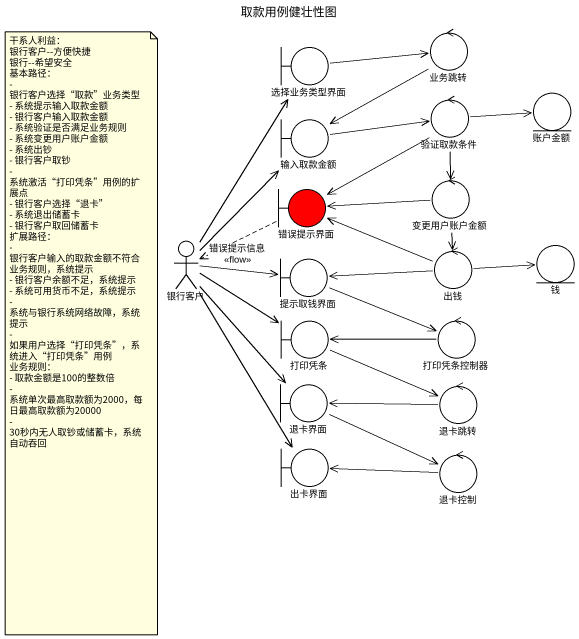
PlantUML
@startuml
title 取款用例健壮性图
control 业务跳转
boundary 选择业务类型界面
control 验证取款条件
entity 账户金额
boundary 输入取款金额
boundary 错误提示界面 #FF0000
control 变更用户账户金额
actor 银行客户
boundary 提示取钱界面
control 出钱
entity 钱
boundary 打印凭条
control 打印凭条控制器
boundary 退卡界面
control 退卡跳转
boundary 出卡界面
control 退卡控制
业务跳转 --> 输入取款金额
选择业务类型界面 -right-> 业务跳转
验证取款条件 -right-> 账户金额
验证取款条件 --> 错误提示界面
验证取款条件 --> 变更用户账户金额
输入取款金额 -right-> 验证取款条件
错误提示界面 .left.> 银行客户 : 错误提示信息\n<<flow>>
变更用户账户金额 -left-> 错误提示界面
变更用户账户金额 --> 出钱
银行客户 -up-> 选择业务类型界面
银行客户 -up-> 输入取款金额
银行客户 -right-> 提示取钱界面
银行客户 -right-> 打印凭条
银行客户 --> 退卡界面
银行客户 --> 出卡界面
提示取钱界面 -right-> 打印凭条控制器
出钱 -left-> 错误提示界面
出钱 -left-> 提示取钱界面
出钱 -right-> 钱
打印凭条 -right-> 退卡跳转
打印凭条控制器 -left-> 打印凭条
退卡界面 -right-> 退卡控制
退卡跳转 -left-> 退卡界面
退卡控制 -left-> 出卡界面
note as N1
  干系人利益：
  银行客户--方便快捷
  银行--希望安全
  基本路径：
  - 银行客户选择“取款”业务类型
  - 系统提示输入取款金额
  - 银行客户输入取款金额
  - 系统验证是否满足业务规则
  - 系统变更用户账户金额
  - 系统出钞
  - 银行客户取钞
  - 系统激活“打印凭条”用例的扩展点
  - 银行客户选择“退卡”
  - 系统退出储蓄卡
  - 银行客户取回储蓄卡
  扩展路径：
  - 银行客户输入的取款金额不符合业务规则，系统提示
  - 银行客户余额不足，系统提示
  - 系统可用货币不足，系统提示
  - 系统与银行系统网络故障，系统提示
  - 如果用户选择“打印凭条”，系统进入“打印凭条”用例
  业务规则：
  - 取款金额是100的整数倍
  - 系统单次最高取款额为2000，每日最高取款额为20000
  - 30秒内无人取钞或储蓄卡，系统自动吞回
end note
@enduml
